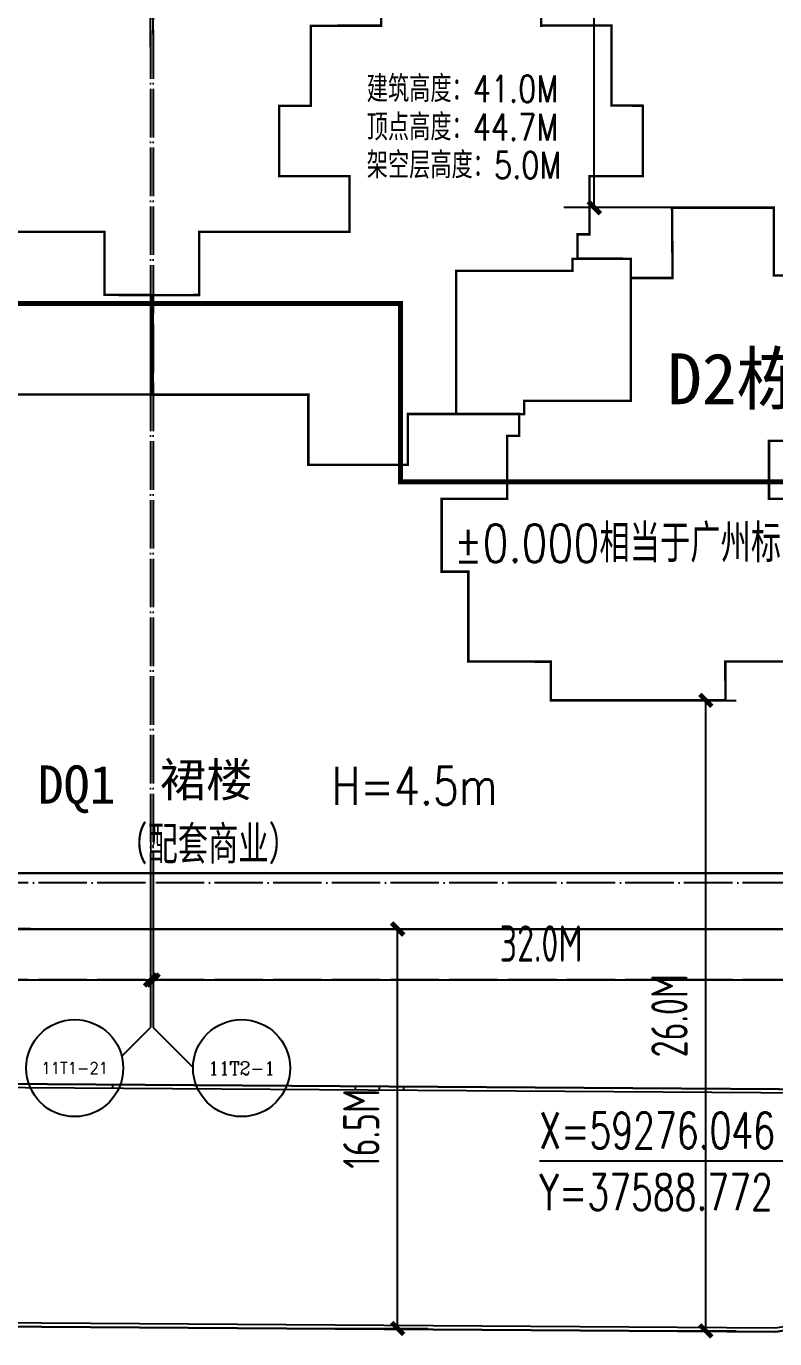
# Model space of a CAD drawing. Extents: x 37173252 to 74842692, y 59158332 to 118813339.
# Drawn here: x 37551538 to 37582409, y 59257264 to 59311342 of the extents above; entities that cross this region are included whole.
import ezdxf
from ezdxf.enums import TextEntityAlignment as Align

# ---------------------------------------------------------------- set-up
doc = ezdxf.new("R2010")
doc.units = 0
doc.header["$LTSCALE"] = 1000
doc.header["$MEASUREMENT"] = 0
doc.linetypes.add('DASH', pattern=[0.35, 0.25, -0.1])
doc.linetypes.add('DOTE', pattern=[2.4200000000000004, 2, -0.2, 0.02, -0.2])
for name, color, linetype in [('@YL', 2, 'Continuous'), ('AXIS_TEXT', 7, 'Continuous'), ('DIM_COOR', 3, 'Continuous'), ('DOTE', 16, 'Continuous'), ('PUB_DIM', 3, 'Continuous'), ('PUB_TEXT', 7, 'Continuous'), ('RMJM - P1 - P - 120-1$0$文字说明', 7, 'Continuous'), ('SHAPE', 161, 'Continuous'), ('地下轮廓', 5, 'Continuous'), ('屋顶轮廓', 36, 'Continuous'), ('总图草图2013_08_27$0$花都地段2', 6, 'Continuous')]:
    doc.layers.add(name, color=color, linetype=linetype)
doc.styles.add('_TCH_AXIS', font='COMPLEX', dxfattribs={"bigfont": 'GBCBIG'})
doc.styles.add('_TCH_DIM', font='SIMPLEX', dxfattribs={"bigfont": 'GBCBIG'})
doc.styles.add('_TCH_DIM_T3', font='SIMPLEX', dxfattribs={"width": 0.7058823529411765, "bigfont": 'GBCBIG'})
doc.styles.add('DIM_FONT', font='superos.shx', dxfattribs={"width": 0.8, "bigfont": 'haiwenzw.shx'})
doc.styles.add('RMJM - P1 - P - 120-1$0$RMJM_TEXT', font='arial.ttf', dxfattribs={"height": 2.5})
doc.styles.add('text_zheng', font='simplex.shx', dxfattribs={"width": 0.8, "bigfont": 'hztxt.shx'})
doc.dimstyles.new('_TCH_ARCH&&500', dxfattribs={"dimtxt": 1487.5, "dimasz": 500, "dimexe": 1250, "dimexo": 1500, "dimgap": 631.2500000000001, "dimtad": 1, "dimdec": 0, "dimzin": 0, "dimdsep": 46, "dimtxsty": '_TCH_DIM_T3', "dimblk": 'ARCHTICK', "dimcen": 0.09, "dimclrt": 7, "dimazin": 2, "dimtfac": 1, "dimtdec": 0, "dimtix": 1, "dimtmove": 2, "dimatfit": 3, "dimfxl": 0, "dimtolj": 1, "dimtzin": 0, "dimarcsym": 0})
doc.dimstyles.new('DIMN500', dxfattribs={"dimscale": 5, "dimtxt": 300, "dimasz": 100, "dimexe": 250, "dimexo": 300, "dimgap": 150, "dimtad": 1, "dimdec": 0, "dimzin": 0, "dimdsep": 46, "dimtxsty": 'DIM_FONT', "dimblk": 'ARCHTICK', "dimcen": 0.09, "dimclrt": 7, "dimazin": 2, "dimtfac": 1, "dimtdec": 0, "dimtix": 1, "dimtmove": 2, "dimatfit": 3, "dimldrblk": 'ARCHTICK', "dimfxl": 0, "dimtolj": 1, "dimtzin": 0, "dimarcsym": 0})

# ---------------------------------------------------------------- blocks, each defined once
blk = doc.blocks.new('_ArchTick')
at = {"color": 0, "linetype": 'ByBlock', "const_width": 0.4}
blk.add_lwpolyline([(-0.5, -0.5), (0.5, 0.5)], dxfattribs=at)
blk = doc.blocks.new('*D190')
at = {"layer": 'Defpoints', "color": 0}
for p in [(63446.74851989507, -149142.3787575532), (31446.40558909904, -155522.6770826197), (63446.74851989507, -155522.6770826197)]:
    blk.add_point(p, dxfattribs=at)
at = {"layer": 'PUB_DIM', "color": 0, "lineweight": -2}
for p, q in [((31446.40558909904, -154022.6770826197), (31446.40558909904, -147892.3787575532)), ((63446.74851989507, -154022.6770826197), (63446.74851989507, -147892.3787575532)), ((31446.40558909904, -149142.3787575532), (63446.74851989507, -149142.3787575532))]:
    blk.add_line(p, q, dxfattribs=at)
at = {"layer": 'PUB_DIM', "color": 0, "lineweight": -2, "xscale": 500, "yscale": 500, "zscale": 500, "rotation": 180}
blk.add_blockref('_ArchTick', (31446.40558909904, -149142.3787575532), dxfattribs=at)
at = {"layer": 'PUB_DIM', "color": 0, "lineweight": -2, "xscale": 500, "yscale": 500, "zscale": 500}
blk.add_blockref('_ArchTick', (63446.74851989507, -149142.3787575532), dxfattribs=at)
at = {"layer": 'PUB_DIM', "color": 7, "insert": (47446.57705449706, -147642.3787575532), "char_height": 1500, "attachment_point": 5, "style": 'DIM_FONT'}
blk.add_mtext('\\A1;32.0M', dxfattribs=at)
blk = doc.blocks.new('*D191')
at = {"layer": 'Defpoints', "color": 0}
for p in [(31446.40558909905, -186481.0916483731), (63446.74851989508, -186481.0916483731), (63446.74851989508, -192462.529506256)]:
    blk.add_point(p, dxfattribs=at)
at = {"layer": 'PUB_DIM', "color": 0, "lineweight": -2}
for p, q in [((31446.40558909905, -187981.0916483731), (31446.40558909905, -193712.529506256)), ((63446.74851989508, -187981.0916483731), (63446.74851989508, -193712.529506256)), ((31446.40558909905, -192462.529506256), (63446.74851989508, -192462.529506256))]:
    blk.add_line(p, q, dxfattribs=at)
at = {"layer": 'PUB_DIM', "color": 0, "lineweight": -2, "xscale": 500, "yscale": 500, "zscale": 500, "rotation": 180}
blk.add_blockref('_ArchTick', (31446.40558909905, -192462.529506256), dxfattribs=at)
at = {"layer": 'PUB_DIM', "color": 0, "lineweight": -2, "xscale": 500, "yscale": 500, "zscale": 500}
blk.add_blockref('_ArchTick', (63446.74851989508, -192462.529506256), dxfattribs=at)
at = {"layer": 'PUB_DIM', "color": 7, "insert": (47446.57705449707, -190962.529506256), "char_height": 1500, "attachment_point": 5, "style": 'DIM_FONT'}
blk.add_mtext('\\A1;32.0M', dxfattribs=at)
blk = doc.blocks.new('*D192')
at = {"layer": 'Defpoints', "color": 0}
for p in [(95556.13511701353, -149141.3545701643), (63556.48285436397, -154988.7878812136), (95556.13511701353, -154988.7878812136)]:
    blk.add_point(p, dxfattribs=at)
at = {"layer": 'PUB_DIM', "color": 0, "lineweight": -2}
for p, q in [((63556.48285436397, -153488.7878812136), (63556.48285436397, -147891.3545701643)), ((95556.13511701353, -153488.7878812136), (95556.13511701353, -147891.3545701643)), ((63556.48285436397, -149141.3545701643), (95556.13511701353, -149141.3545701643))]:
    blk.add_line(p, q, dxfattribs=at)
at = {"layer": 'PUB_DIM', "color": 0, "lineweight": -2, "xscale": 500, "yscale": 500, "zscale": 500, "rotation": 180}
blk.add_blockref('_ArchTick', (63556.48285436397, -149141.3545701643), dxfattribs=at)
at = {"layer": 'PUB_DIM', "color": 0, "lineweight": -2, "xscale": 500, "yscale": 500, "zscale": 500}
blk.add_blockref('_ArchTick', (95556.13511701353, -149141.3545701643), dxfattribs=at)
at = {"layer": 'PUB_DIM', "color": 7, "insert": (79556.30898568875, -147641.3545701643), "char_height": 1500, "attachment_point": 5, "style": 'DIM_FONT'}
blk.add_mtext('\\A1;32.0M', dxfattribs=at)
blk = doc.blocks.new('*D193')
at = {"layer": 'Defpoints', "color": 0}
for p in [(63556.48285436398, -186433.5988316111), (95556.13511701353, -186433.5988316111), (95556.13511701353, -192462.529506256)]:
    blk.add_point(p, dxfattribs=at)
at = {"layer": 'PUB_DIM', "color": 0, "lineweight": -2}
for p, q in [((63556.48285436398, -187933.5988316111), (63556.48285436398, -193712.529506256)), ((95556.13511701353, -187933.5988316111), (95556.13511701353, -193712.529506256)), ((63556.48285436398, -192462.529506256), (95556.13511701353, -192462.529506256))]:
    blk.add_line(p, q, dxfattribs=at)
at = {"layer": 'PUB_DIM', "color": 0, "lineweight": -2, "xscale": 500, "yscale": 500, "zscale": 500, "rotation": 180}
blk.add_blockref('_ArchTick', (63556.48285436398, -192462.529506256), dxfattribs=at)
at = {"layer": 'PUB_DIM', "color": 0, "lineweight": -2, "xscale": 500, "yscale": 500, "zscale": 500}
blk.add_blockref('_ArchTick', (95556.13511701353, -192462.529506256), dxfattribs=at)
at = {"layer": 'PUB_DIM', "color": 7, "insert": (79556.30898568875, -190962.529506256), "char_height": 1500, "attachment_point": 5, "style": 'DIM_FONT'}
blk.add_mtext('\\A1;32.0M', dxfattribs=at)
blk = doc.blocks.new('D1D2lkx')
at = {"layer": 'SHAPE', "const_width": 100}
for points in [[(56574.54933961807, -95940.63458203792), (62984.40045803814, -95940.63458203792), (62984.50552861404, -91840.63458203792), (61074.50376013934, -91835.05346591005), (61074.41840368032, -89235.05346818586), (54874.50375976635, -89235.05365896857)], [(93184.11009865574, -97845.54614025225), (88484.04751125793, -97845.54614025225), (88484.04751125793, -100239.9521922635), (91184.04712997447, -100239.9521922635)], [(90084.11009809701, -106939.9521948272), (86684.03307632817, -106939.9521948272), (86685.00352735509, -108539.9521948719), (79484.03307688696, -108539.9521948722), (79484.03307688696, -106945.5331205967), (76084.11009809701, -106939.9521948272), (76084.11009809701, -103239.9521948719), (74984.11009846954, -103239.9521948719), (74984.04751125793, -100239.956405376), (77684.0475114442, -100239.9521948272), (77684.0475114442, -97639.95678684571), (78184.03308757296, -97639.95678684571), (78184.04751125793, -96739.95218993632), (73584.04751218972, -96739.95218993632), (73584.0472811982, -98839.95200422629), (69484.1753499168, -98839.95200422629), (69484.001931965, -95945.53311808208), (63074.15081354493, -95945.53311808208), (63074.04574296903, -91845.53311808208), (64984.04751144373, -91839.95200195421), (64984.13286790275, -89239.95200423001), (71184.04751181672, -89239.95219501272), (71184.04751181672, -86945.52814734179), (68284.04751200299, -86945.52814734179), (68284.04751200299, -84039.95219477803), (69584.04443685565, -84039.95219477803), (69584.04751200299, -80745.52814733922), (72484.04751181672, -80739.95219477803), (72484.04751181678, -79339.9521948713)], [(79084.03308787657, -79339.95219487157), (79084.04751125793, -80739.95219477803), (81984.04751107167, -80739.95219496418), (81984.0475118034, -84039.95219477803), (83284.0475108854, -84039.95219448977), (83284.0475108854, -86939.95219473321), (81084.04751088412, -86945.52814734179), (81084.04751088412, -89339.95219491948), (80584.04751107167, -89339.95219491948), (80584.04751125793, -90339.95219505801), (82784.04728063906, -90345.55451531785), (82784.04751107167, -91139.95219477803), (84506.94043813698, -91139.95113593772), (84484.18977311195, -88239.95219454334), (88684.0475114442, -88239.95219454334), (88684.0475114442, -91039.952197572), (95084.04751069867, -91039.95217599337)], [(32874.44117292733, -97639.6015243111), (30878.03402961371, -97639.60152284897), (30878.03401473101, -117960.7806966629), (100665.4095388361, -117971.6533412685), (100665.4966323046, -100850.470675112), (91184.51843912352, -100839.5482768087)], [(98665.21245009499, -100839.5980300636), (98665.21245009493, -115660.7658084949), (33178.03401641542, -115660.7657605336), (33178.03401641542, -97835.05365887543)]]:
    blk.add_lwpolyline(points, dxfattribs=at)
blk.add_lwpolyline([(80384.37617975211, -90345.61420651824), (82784.37618163909, -90345.71308204091), (82784.37618589838, -96195.61420672685), (78384.37618627137, -96195.61420672685), (78384.37618627137, -96745.61420167652), (75584.37618485902, -96745.62543827931), (75584.37599516398, -90845.61401606335), (80384.37625987234, -90845.61483222125)], close=True, dxfattribs=at)
blk = doc.blocks.new('*D113')
at = {"layer": 'Defpoints', "color": 0}
for p in [(37576772.2274603, 59283567.72251081), (37579564.38740978, 59283567.72251081), (37576772.2274603, 59257584.43323658)]:
    blk.add_point(p, dxfattribs=at)
at = {"layer": 'PUB_DIM', "color": 0, "lineweight": -2}
for p, q in [((37578272.2274603, 59283567.72251081), (37580814.38740978, 59283567.72251081)), ((37579564.38740978, 59257584.43323658), (37579564.38740978, 59283567.72251081)), ((37578272.2274603, 59257584.43323658), (37580814.38740978, 59257584.43323658))]:
    blk.add_line(p, q, dxfattribs=at)
at = {"layer": 'PUB_DIM', "color": 0, "lineweight": -2, "xscale": 500, "yscale": 500, "zscale": 500}
for p, rotation in [((37579564.38740978, 59283567.72251081), 90), ((37579564.38740978, 59257584.43323658), 270)]:
    blk.add_blockref('_ArchTick', p, dxfattribs=dict(at, rotation=rotation))
at = {"layer": 'PUB_DIM', "color": 7, "insert": (37578064.38740976, 59270576.07787371), "char_height": 1500, "attachment_point": 5, "rotation": 90, "style": 'DIM_FONT'}
blk.add_mtext('\\A1;26.0M', dxfattribs=at)
blk = doc.blocks.new('*D114')
at = {"layer": 'Defpoints', "color": 0}
for p in [(37561993.11820129, 59274146.89400902), (37566856.76461644, 59274146.89400902), (37561993.11820129, 59257685.23879507)]:
    blk.add_point(p, dxfattribs=at)
at = {"layer": 'PUB_DIM', "color": 0, "lineweight": -2}
for p, q in [((37563493.11820129, 59274146.89400902), (37568106.76461644, 59274146.89400902)), ((37566856.76461644, 59257685.23879507), (37566856.76461644, 59274146.89400902)), ((37563493.11820129, 59257685.23879507), (37568106.76461644, 59257685.23879507))]:
    blk.add_line(p, q, dxfattribs=at)
at = {"layer": 'PUB_DIM', "color": 0, "lineweight": -2, "xscale": 500, "yscale": 500, "zscale": 500}
for p, rotation in [((37566856.76461644, 59274146.89400902), 90), ((37566856.76461644, 59257685.23879507), 270)]:
    blk.add_blockref('_ArchTick', p, dxfattribs=dict(at, rotation=rotation))
at = {"layer": 'PUB_DIM', "color": 7, "insert": (37565356.76461643, 59265916.06640206), "char_height": 1500, "attachment_point": 5, "rotation": 90, "style": 'DIM_FONT'}
blk.add_mtext('\\A1;16.5M', dxfattribs=at)
blk = doc.blocks.new('gdzh')
at = {"layer": 'PUB_TEXT', "style": 'text_zheng', "width": 0.8}
for s, p in [('建筑高度：41.0M', (37262342.91724998, 59367741.58838728)), ('顶点高度：44.7M', (37262342.91724998, 59366162.16232973)), ('架空层高度：5.0M', (37262342.91724998, 59364599.57123986))]:
    blk.add_text(s, height=1093.0626, dxfattribs=at).set_placement(p)
blk = doc.blocks.new('*D262')
at = {"layer": 'Defpoints', "color": 0}
for p in [(37574965.07910891, 59353190.52656241), (37582371.75666963, 59353190.52656241), (37582371.75666963, 59303867.72251114)]:
    blk.add_point(p, dxfattribs=at)
at = {"layer": 'PUB_DIM', "color": 0, "lineweight": -2}
for p, q in [((37580871.75666963, 59353190.52656241), (37573715.07910891, 59353190.52656241)), ((37574965.07910891, 59303867.72251114), (37574965.07910891, 59353190.52656241)), ((37580871.75666963, 59303867.72251114), (37573715.07910891, 59303867.72251114))]:
    blk.add_line(p, q, dxfattribs=at)
at = {"layer": 'PUB_DIM', "color": 0, "lineweight": -2, "xscale": 500, "yscale": 500, "zscale": 500}
for p, rotation in [((37574965.07910891, 59353190.52656241), 90), ((37574965.07910891, 59303867.72251114), 270)]:
    blk.add_blockref('_ArchTick', p, dxfattribs=dict(at, rotation=rotation))
at = {"layer": 'PUB_DIM', "color": 7, "insert": (37573590.07910889, 59328529.12453678), "char_height": 1487.5, "attachment_point": 5, "rotation": 90, "style": '_TCH_DIM_T3'}
blk.add_mtext('\\A1;49.3M', dxfattribs=at)
blk = doc.blocks.new('D1D2dwzx')
at = {"layer": 'DOTE', "linetype": 'DOTE'}
for p, q in [((63446.40558891278, -146067.6914798511), (63446.40558891278, -193599.9263755014)), ((63556.83059152821, -146067.3579606088), (63556.48285436397, -193599.9263755014)), ((101965.0085565932, -188462.529506256), (27973.7036144617, -188462.529506256)), ((101965.0085565932, -192462.529506256), (27973.7036144617, -192462.529506256))]:
    blk.add_line(p, q, dxfattribs=at)
at = {"layer": 'PUB_DIM'}
for p, q in [((63446.74851989513, -193599.9263755014), (63446.74851989514, -194422.2477177155)), ((63556.48285436397, -193599.9263755014), (63556.48285436397, -194422.2477177155)), ((62263.21414561947, -195605.78209199), (63446.74851989513, -194422.2477177155)), ((65203.25068318073, -196069.0155465306), (63556.48285436397, -194422.2477177155))]:
    blk.add_line(p, q, dxfattribs=at)
for centre in [(60323.36919048562, -196092.6101417589), (67203.11150210688, -196092.6101417589)]:
    blk.add_circle(centre, 2000, dxfattribs=at)
at = {"layer": 'AXIS_TEXT', "style": '_TCH_AXIS'}
for s, height, p, p2 in [('11T1-21', 486.5989349453336, (58944.67220814051, -196335.9096092316), (61702.06617283074, -196335.9096092316)), ('11T2-1', 554.1993256944294, (65830.80840991116, -196369.7098046061), (68575.41459430261, -196369.7098046061))]:
    blk.add_text(s, height=height, dxfattribs=at).set_placement(p, p2, align=Align.FIT)
at = {"layer": 'PUB_DIM'}
for p1, p2, distance, picture, middle in [((31446.40558909904, -155522.6770826197), (63446.74851989507, -155522.6770826197), 6380.298325066484, '*D190', (47446.57705449706, -147642.3787575532)), ((63556.48285436397, -154988.7878812136), (95556.13511701353, -154988.7878812136), 5847.433311049303, '*D192', (79556.30898568875, -147641.3545701643)), ((31446.40558909905, -186481.0916483731), (63446.74851989508, -186481.0916483731), -5981.437857882876, '*D191', (47446.57705449707, -190962.529506256)), ((63556.48285436398, -186433.5988316111), (95556.13511701353, -186433.5988316111), -6028.930674644886, '*D193', (79556.30898568875, -190962.529506256))]:
    dim = blk.add_aligned_dim(p1=p1, p2=p2, distance=distance, text='32.0M', dimstyle='DIMN500', dxfattribs=at)
    dim.commit()
    dim.dimension.update_dxf_attribs({"geometry": picture, "text_midpoint": middle})

msp = doc.modelspace()

# ---------------------------------------------------------------- linework, layer by layer
at = {"layer": '@YL'}
msp.add_lwpolyline([(37652381.69527306, 59260568.79651083), (37602382.85832827, 59260909.82929669), (37582447.00392556, 59257545.72663243), (37408840.01142224, 59258729.86768264), (37399509.38963092, 59268793.74272703), (37659036.83973189, 59267031.32151724), (37652381.69527306, 59260568.79651083)], dxfattribs=at)
at = {"layer": '@YL', "color": 8}
msp.add_lwpolyline([(37652321.27748272, 59260719.21209858), (37602370.79929699, 59261059.91503832), (37582434.94489428, 59257695.81237406), (37408905.90397774, 59258879.42173097), (37399855.19115549, 59268641.39096978), (37658669.61682145, 59266883.81182733)], close=True, dxfattribs=at)
for points in [[(37555113.6225693, 59267604.98500262), (37555113.6225693, 59267732.39516324)], [(37565113.6225693, 59267536.77686048), (37565113.6225693, 59267664.18702115)], [(37566113.6225693, 59267529.95604628), (37566113.6225693, 59267657.36620693)], [(37567113.6225693, 59267523.13523206), (37567113.6225693, 59267650.54539271)]]:
    msp.add_lwpolyline(points, dxfattribs=at)
at = {"layer": 'DIM_COOR', "color": 3}
msp.add_line((37584250.00153703, 59264576.51852476), (37572700.00153703, 59264576.51852476), dxfattribs=at)
at = {"layer": '地下轮廓', "linetype": 'DASH', "ltscale": 3, "const_width": 200}
msp.add_lwpolyline([(37544261.09729634, 59299916.92467975), (37566970.98040032, 59299916.92467975), (37566970.98040032, 59292573.92810339), (37588522.17095183, 59292573.92810338), (37588522.17095183, 59284567.02360517), (37638565.7431844, 59284567.02360517), (37638565.74318592, 59295267.02348614), (37653681.28092707, 59295267.02348702), (37653681.28092393, 59305505.7705064), (37667329.6538661, 59305505.77050553), (37667329.6538661, 59380541.70889865)], dxfattribs=at)
at = {"layer": '总图草图2013_08_27$0$花都地段2', "color": 1}
msp.add_line((37408847.90146437, 59258729.81385795), (37582454.89401423, 59257545.6728156), dxfattribs=at)
msp.add_line((37408847.90146437, 59258729.81385795), (37582454.89401423, 59257545.6728156), dxfattribs=at)
msp.add_lwpolyline([(37659036.78675493, 59267023.55456789), (37399509.38963092, 59268793.74272703), (37408847.90146441, 59258729.81385795), (37582454.89401428, 59257545.6728156), (37602390.74837052, 59260909.77547206), (37652389.58532342, 59260568.74269432)], close=True, dxfattribs=at)
msp.add_lwpolyline([(37408840.01142224, 59258729.86768264), (37582447.00397212, 59257545.72664028), (37602382.85832837, 59260909.8292967), (37652381.69528129, 59260568.79651892)], dxfattribs=at)

# ---------------------------------------------------------------- block references
for name, p in [('D1D2dwzx', (37493215.74493831, 59464508.28531364)), ('gdzh', (303238.6074887663, -59527.34850133955))]:
    msp.add_blockref(name, p)
at = {"layer": '屋顶轮廓'}
msp.add_blockref('D1D2lkx', (37493687.70915818, 59392107.67470568), dxfattribs=at)

# ---------------------------------------------------------------- texts
at = {"layer": 'PUB_TEXT'}
for s, height, style, width, p in [('±0.000相当于广州标高14.10', 1561.518, 'text_zheng', 0.8, (37569181.42919105, 59289258.2126158)), ('H=4.5m', 1561.518, 'text_zheng', 0.8, (37564134.79168665, 59279267.96961856)), ('（配套商业）', 1561.518, 'text_zheng', 0.8, (37555288.36370397, 59276838.87573326)), ('X=59276.046', 1487.5, '_TCH_DIM', 0.7058823529411765, (37572700.00153703, 59265101.51852476)), ('Y=37588.772', 1487.5, '_TCH_DIM', 0.7058823529411765, (37572700.00153703, 59262564.01852476))]:
    msp.add_text(s, height=height, dxfattribs=dict(at, style=style, width=width)).set_placement(p)
at = {"layer": 'RMJM - P1 - P - 120-1$0$文字说明', "attachment_point": 3, "style": 'RMJM - P1 - P - 120-1$0$RMJM_TEXT'}
for s, insert, char_height, width in [('{\\fSimSun|b0|i0|c134|p2;D2栋}', (37583696.99517135, 59297868.51268391), 2100, 7088.324009370805), ('{\\fSimSun|b0|i0|c134|p2;DQ1}', (37555223.8301418, 59280885.99997197), 1575, 10913.1821339488), ('{\\fSimSun|b0|i0|c134|p2;裙楼}', (37560869.00411892, 59280994.09756658), 1400, 4931.788064134122)]:
    msp.add_mtext(s, dxfattribs=dict(at, insert=insert, char_height=char_height, width=width))

# ---------------------------------------------------------------- dimensions: what is measured, and where the dimension line sits
at = {"layer": 'PUB_DIM'}
for p1, p2, distance, text, dimstyle, picture, middle in [((37582371.75666963, 59303867.72251114), (37582371.75666963, 59353190.52656241), 7406.677560724318, '49.3M', '_TCH_ARCH&&500', '*D262', (37573590.07910889, 59328529.12453678)), ((37576772.2274603, 59257584.43323658), (37576772.2274603, 59283567.72251081), -2792.1599494740367, '26.0M', 'DIMN500', '*D113', (37578064.38740976, 59270576.07787371)), ((37561993.11820129, 59257685.23879507), (37561993.11820129, 59274146.89400902), -4863.646415144205, '16.5M', 'DIMN500', '*D114', (37565356.76461643, 59265916.06640206))]:
    dim = msp.add_aligned_dim(p1=p1, p2=p2, distance=distance, text=text, dimstyle=dimstyle, dxfattribs=at)
    dim.commit()
    dim.dimension.update_dxf_attribs({"geometry": picture, "text_midpoint": middle})

doc.saveas('drawing.dxf')
